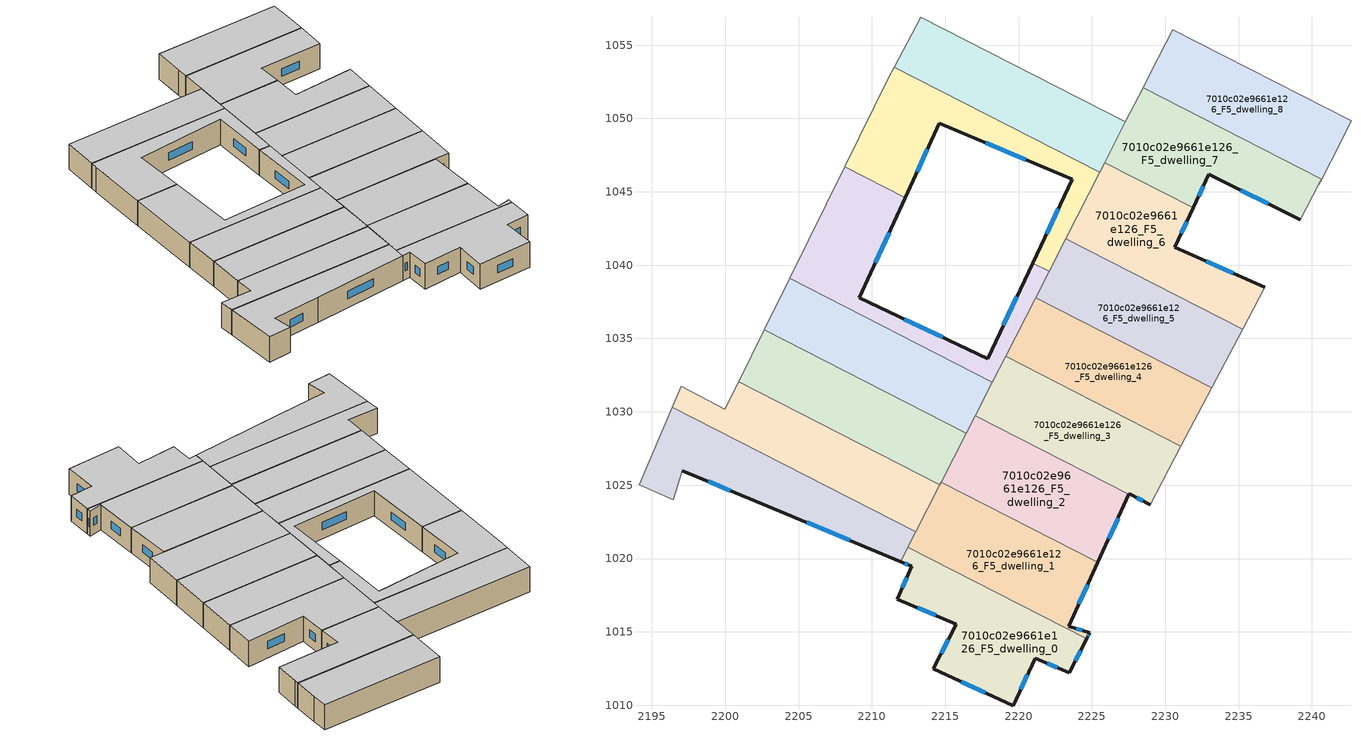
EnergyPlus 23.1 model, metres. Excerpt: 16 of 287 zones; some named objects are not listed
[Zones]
7010c02e9661e126_F5_dwelling_0
 floor to 7010c02e9661e126_F4_dwelling_0 (EU_floor_Construction): 2224.64,1014.54 2223.46,1012.21 2221.14,1013.21 2219.62,1009.96 2214.18,1012.5 2215.76,1015.51 2211.73,1017.24 2212.72,1019.47 2211.96,1019.79 2212.46,1020.77 z15
 wall outside (EU_wall_Construction): 2211.96,1019.79 2212.72,1019.47 2211.73,1017.24 2215.76,1015.51 2214.18,1012.5 2219.62,1009.96 2221.14,1013.21 2223.46,1012.21 2224.64,1014.54 z15:18
 wall to 7010c02e9661e126_F5_dwelling_1 (EU_wall_Construction): 2224.64,1014.54 2212.46,1020.77 z15:18
 wall to 7010c02e9661e126_F5_dwelling_16 (EU_wall_Construction): 2212.46,1020.77 2211.96,1019.79 z15:18
 window (EU_Window_Construction): 2216.09,1011.6 2217.71,1010.85 / 2215.2,1014.46 2214.73,1013.55 / 2213.14,1016.63 2214.35,1016.12 / 2212.38,1018.69 2212.08,1018.02 / 2212.23,1019.68 2212.46,1019.59 / 2223.88,1013.02 2224.23,1013.72 / 2221.95,1012.85 2222.65,1012.56 / 2220.15,1011.09 2220.61,1012.07 z16.05:16.95
 ceiling to 7010c02e9661e126_F6_dwelling_0 (EU_floor_Construction): 2223.46,1012.21 2224.64,1014.54 2212.46,1020.77 2211.96,1019.79 2212.72,1019.47 2211.73,1017.24 2215.76,1015.51 2214.18,1012.5 2219.62,1009.96 2221.14,1013.21 z18
7010c02e9661e126_F5_dwelling_1
 floor to 7010c02e9661e126_F4_dwelling_1 (EU_floor_Construction): 2225.41,1019.73 2223.43,1015.38 2224.84,1014.96 2224.64,1014.54 2212.46,1020.77 2214.72,1025.2 z15
 wall outside (EU_wall_Construction): 2224.64,1014.54 2224.84,1014.96 2223.43,1015.38 2225.41,1019.73 z15:18
 wall to 7010c02e9661e126_F5_dwelling_2 (EU_wall_Construction): 2225.41,1019.73 2214.72,1025.2 z15:18
 wall to 7010c02e9661e126_F5_dwelling_17 (EU_wall_Construction): 2214.64,1025.04 2212.99,1021.82 z15:18
 wall to 7010c02e9661e126_F5_dwelling_16 (EU_wall_Construction): 2212.99,1021.82 2212.46,1020.77 z15:18
 wall to 7010c02e9661e126_F5_dwelling_18 (EU_wall_Construction): 2214.72,1025.2 2214.64,1025.04 z15:18
 window (EU_Window_Construction): 2224.12,1016.9 2224.71,1018.2 / 2224.35,1015.1 2223.92,1015.23 / 2224.71,1014.69 2224.77,1014.81 z16.05:16.95
 ceiling to 7010c02e9661e126_F6_dwelling_1 (EU_floor_Construction): 2224.84,1014.96 2223.43,1015.38 2225.41,1019.73 2214.72,1025.2 2212.46,1020.77 2224.64,1014.54 z18
7010c02e9661e126_F5_dwelling_16
 floor to 7010c02e9661e126_F4_dwelling_16 (EU_floor_Construction): 2212.99,1021.82 2211.96,1019.79 2202.09,1023.89 2197.07,1026 2196.45,1024 2194.12,1025.01 2196.39,1030.32 z15
 wall outside (EU_wall_Construction): 2197.07,1026 2202.09,1023.89 2211.96,1019.79 z15:18
 wall adiabatic (EU_wall_Construction): 2196.39,1030.32 2194.12,1025.01 2196.45,1024 2197.07,1026 z15:18
 wall to 7010c02e9661e126_F5_dwelling_17 (EU_wall_Construction): 2212.99,1021.82 2196.39,1030.32 z15:18
 window (EU_Window_Construction): 2205.55,1022.46 2208.5,1021.23 / 2198.84,1025.26 2200.33,1024.63 z16.05:16.95
 ceiling to 7010c02e9661e126_F6_dwelling_16 (EU_floor_Construction): 2211.96,1019.79 2212.99,1021.82 2196.39,1030.32 2194.12,1025.01 2196.45,1024 2197.07,1026 2202.09,1023.89 z18
7010c02e9661e126_F5_dwelling_17
 floor to 7010c02e9661e126_F4_dwelling_17 (EU_floor_Construction): 2214.64,1025.04 2212.99,1021.82 2196.39,1030.32 2196.99,1031.75 2199.98,1030.17 2200.92,1032.06 z15
 wall adiabatic (EU_wall_Construction): 2200.92,1032.06 2199.98,1030.17 2196.99,1031.75 2196.39,1030.32 z15:18
 wall to 7010c02e9661e126_F5_dwelling_18 (EU_wall_Construction): 2214.64,1025.04 2200.92,1032.06 z15:18
 ceiling to 7010c02e9661e126_F6_dwelling_17 (EU_floor_Construction): 2212.99,1021.82 2214.64,1025.04 2200.92,1032.06 2199.98,1030.17 2196.99,1031.75 2196.39,1030.32 z18
7010c02e9661e126_F5_dwelling_18
 floor to 7010c02e9661e126_F4_dwelling_18 (EU_floor_Construction): 2216.43,1028.54 2214.64,1025.04 2200.92,1032.06 2202.66,1035.58 z15
 wall to 7010c02e9661e126_F5_dwelling_19 (EU_wall_Construction): 2216.43,1028.54 2202.66,1035.58 z15:18
 wall adiabatic (EU_wall_Construction): 2202.66,1035.58 2200.92,1032.06 z15:18
 wall to 7010c02e9661e126_F5_dwelling_2 (EU_wall_Construction): 2214.72,1025.2 2216.43,1028.54 z15:18
 ceiling to 7010c02e9661e126_F6_dwelling_18 (EU_floor_Construction): 2214.64,1025.04 2216.43,1028.54 2202.66,1035.58 2200.92,1032.06 z18
7010c02e9661e126_F5_dwelling_19
 floor to 7010c02e9661e126_F4_dwelling_19 (EU_floor_Construction): 2218.21,1032.02 2216.43,1028.54 2202.66,1035.58 2204.39,1039.09 z15
 wall to 7010c02e9661e126_F5_dwelling_20 (EU_wall_Construction): 2218.21,1032.02 2204.39,1039.09 z15:18
 wall adiabatic (EU_wall_Construction): 2204.39,1039.09 2202.66,1035.58 z15:18
 wall to 7010c02e9661e126_F5_dwelling_3 (EU_wall_Construction): 2217.05,1029.74 2218.21,1032.02 z15:18
 wall to 7010c02e9661e126_F5_dwelling_2 (EU_wall_Construction): 2216.43,1028.53 2217.05,1029.74 z15:18
 ceiling to 7010c02e9661e126_F6_dwelling_19 (EU_floor_Construction): 2216.43,1028.54 2218.21,1032.02 2204.39,1039.09 2202.66,1035.58 z18
7010c02e9661e126_F5_dwelling_2
 floor to 7010c02e9661e126_F4_dwelling_2 (EU_floor_Construction): 2227.53,1024.38 2225.41,1019.73 2214.72,1025.2 2217.05,1029.74 z15
 wall outside (EU_wall_Construction): 2225.41,1019.73 2227.53,1024.38 z15:18
 wall to 7010c02e9661e126_F5_dwelling_3 (EU_wall_Construction): 2227.53,1024.38 2217.05,1029.74 z15:18
 window (EU_Window_Construction): 2226.15,1021.36 2226.78,1022.75 z16.05:16.95
 ceiling to 7010c02e9661e126_F6_dwelling_2 (EU_floor_Construction): 2225.41,1019.73 2227.53,1024.38 2217.05,1029.74 2214.72,1025.2 z18
7010c02e9661e126_F5_dwelling_20
 floor to 7010c02e9661e126_F4_dwelling_20 (EU_floor_Construction): 2220.97,1040.14 2222.08,1039.58 2218.21,1032.02 2204.39,1039.09 2208.15,1046.71 2212.27,1044.6 2209.15,1037.76 2217.9,1033.61 z15
 wall outside (EU_wall_Construction): 2220.97,1040.14 2217.9,1033.61 2209.15,1037.76 2212.27,1044.6 z15:18
 wall to 7010c02e9661e126_F5_dwelling_21 (EU_wall_Construction): 2212.27,1044.6 2208.15,1046.71 / 2222.08,1039.58 2220.97,1040.14 z15:18
 wall adiabatic (EU_wall_Construction): 2208.15,1046.71 2204.39,1039.09 z15:18
 wall to 7010c02e9661e126_F5_dwelling_4 (EU_wall_Construction): 2219.11,1033.78 2221.16,1037.79 z15:18
 wall to 7010c02e9661e126_F5_dwelling_3 (EU_wall_Construction): 2218.21,1032.02 2219.11,1033.78 z15:18
 wall to 7010c02e9661e126_F5_dwelling_5 (EU_wall_Construction): 2221.16,1037.79 2222.08,1039.58 z15:18
 window (EU_Window_Construction): 2210.24,1040.16 2211.17,1042.2 / 2214.83,1035.07 2212.21,1036.31 / 2219.89,1037.86 2218.97,1035.9 z16.05:16.95
 ceiling to 7010c02e9661e126_F6_dwelling_20 (EU_floor_Construction): 2218.21,1032.02 2222.08,1039.58 2220.97,1040.14 2217.9,1033.61 2209.15,1037.76 2212.27,1044.6 2208.15,1046.71 2204.39,1039.09 z18
7010c02e9661e126_F5_dwelling_21
 floor to 7010c02e9661e126_F4_dwelling_21 (EU_floor_Construction): 2225.53,1046.32 2222.08,1039.58 2220.97,1040.14 2223.66,1045.84 2214.58,1049.68 2212.27,1044.6 2208.15,1046.71 2211.16,1052.8 2211.52,1053.49 z15
 wall outside (EU_wall_Construction): 2212.27,1044.6 2214.58,1049.68 2223.66,1045.84 2220.97,1040.14 z15:18
 wall adiabatic (EU_wall_Construction): 2211.52,1053.49 2211.16,1052.8 2208.15,1046.71 z15:18
 wall to 7010c02e9661e126_F5_dwelling_22 (EU_wall_Construction): 2225.53,1046.32 2211.52,1053.49 z15:18
 wall to 7010c02e9661e126_F5_dwelling_6 (EU_wall_Construction): 2223.21,1041.78 2225.53,1046.32 z15:18
 wall to 7010c02e9661e126_F5_dwelling_5 (EU_wall_Construction): 2222.08,1039.58 2223.21,1041.78 z15:18
 window (EU_Window_Construction): 2217.77,1048.34 2220.47,1047.19 / 2213.08,1046.38 2213.77,1047.9 / 2222.71,1043.85 2221.91,1042.14 z16.05:16.95
 ceiling to 7010c02e9661e126_F6_dwelling_21 (EU_floor_Construction): 2222.08,1039.58 2225.53,1046.32 2211.52,1053.49 2211.16,1052.8 2208.15,1046.71 2212.27,1044.6 2214.58,1049.68 2223.66,1045.84 2220.97,1040.14 z18
7010c02e9661e126_F5_dwelling_22
 floor to 7010c02e9661e126_F4_dwelling_22 (EU_floor_Construction): 2227.29,1049.76 2225.53,1046.32 2211.52,1053.49 2213.32,1056.91 z15
 wall to 7010c02e9661e126_F5_dwelling_23 (EU_wall_Construction): 2227.29,1049.76 2213.32,1056.91 z15:18
 wall adiabatic (EU_wall_Construction): 2213.32,1056.91 2211.52,1053.49 z15:18
 wall to 7010c02e9661e126_F5_dwelling_7 (EU_wall_Construction): 2225.88,1047 2227.29,1049.76 z15:18
 wall to 7010c02e9661e126_F5_dwelling_6 (EU_wall_Construction): 2225.53,1046.32 2225.87,1047 z15:18
 ceiling to 7010c02e9661e126_F6_dwelling_22 (EU_floor_Construction): 2225.53,1046.32 2227.29,1049.76 2213.32,1056.91 2211.52,1053.49 z18
7010c02e9661e126_F5_dwelling_3
 floor to 7010c02e9661e126_F4_dwelling_3 (EU_floor_Construction): 2231.07,1027.66 2228.96,1023.66 2227.55,1024.42 2227.53,1024.38 2217.05,1029.74 2219.11,1033.78 z15
 wall outside (EU_wall_Construction): 2227.53,1024.38 2227.55,1024.42 2228.96,1023.66 z15:18
 wall to 7010c02e9661e126_F5_dwelling_4 (EU_wall_Construction): 2231.07,1027.66 2219.11,1033.78 z15:18
 wall adiabatic (EU_wall_Construction): 2228.96,1023.66 2231.07,1027.66 z15:18
 window (EU_Window_Construction): 2228.04,1024.16 2228.47,1023.93 z16.05:16.95
 ceiling to 7010c02e9661e126_F6_dwelling_3 (EU_floor_Construction): 2228.96,1023.66 2231.07,1027.66 2219.11,1033.78 2217.05,1029.74 2227.53,1024.38 2227.55,1024.42 z18
7010c02e9661e126_F5_dwelling_4
 floor to 7010c02e9661e126_F4_dwelling_4 (EU_floor_Construction): 2233.17,1031.64 2231.07,1027.66 2219.11,1033.78 2221.16,1037.79 z15
 wall to 7010c02e9661e126_F5_dwelling_5 (EU_wall_Construction): 2233.17,1031.64 2221.16,1037.79 z15:18
 wall adiabatic (EU_wall_Construction): 2231.07,1027.66 2233.17,1031.64 z15:18
 ceiling to 7010c02e9661e126_F6_dwelling_4 (EU_floor_Construction): 2231.07,1027.66 2233.17,1031.64 2221.16,1037.79 2219.11,1033.78 z18
7010c02e9661e126_F5_dwelling_5
 floor to 7010c02e9661e126_F4_dwelling_5 (EU_floor_Construction): 2235.27,1035.61 2233.17,1031.64 2221.16,1037.79 2223.21,1041.78 z15
 wall to 7010c02e9661e126_F5_dwelling_6 (EU_wall_Construction): 2235.27,1035.61 2223.21,1041.78 z15:18
 wall adiabatic (EU_wall_Construction): 2233.17,1031.64 2235.27,1035.61 z15:18
 ceiling to 7010c02e9661e126_F6_dwelling_5 (EU_floor_Construction): 2233.17,1031.64 2235.27,1035.61 2223.21,1041.78 2221.16,1037.79 z18
7010c02e9661e126_F5_dwelling_6
 floor to 7010c02e9661e126_F4_dwelling_6 (EU_floor_Construction): 2231.91,1043.91 2230.67,1041.22 2236.78,1038.48 2235.27,1035.61 2223.21,1041.78 2225.88,1047 z15
 wall outside (EU_wall_Construction): 2236.78,1038.48 2230.67,1041.22 2231.91,1043.91 z15:18
 wall to 7010c02e9661e126_F5_dwelling_7 (EU_wall_Construction): 2231.91,1043.91 2225.88,1047 z15:18
 wall adiabatic (EU_wall_Construction): 2235.27,1035.61 2236.78,1038.48 z15:18
 window (EU_Window_Construction): 2231.1,1042.17 2231.47,1042.97 / 2234.64,1039.44 2232.81,1040.26 z16.05:16.95
 ceiling to 7010c02e9661e126_F6_dwelling_6 (EU_floor_Construction): 2235.27,1035.61 2236.78,1038.48 2230.67,1041.22 2231.91,1043.91 2225.88,1047 2223.21,1041.78 z18
7010c02e9661e126_F5_dwelling_7
 floor to 7010c02e9661e126_F4_dwelling_7 (EU_floor_Construction): 2240.66,1045.87 2240.47,1045.51 2239.19,1043.08 2232.96,1046.18 2231.91,1043.91 2225.88,1047 2228.49,1052.1 z15
 wall outside (EU_wall_Construction): 2231.91,1043.91 2232.96,1046.18 2239.19,1043.08 z15:18
 wall to 7010c02e9661e126_F5_dwelling_8 (EU_wall_Construction): 2240.66,1045.87 2228.49,1052.1 z15:18
 wall adiabatic (EU_wall_Construction): 2239.19,1043.08 2240.47,1045.51 2240.66,1045.87 z15:18
 wall to 7010c02e9661e126_F5_dwelling_23 (EU_wall_Construction): 2228.49,1052.1 2227.29,1049.76 z15:18
 window (EU_Window_Construction): 2232.28,1044.71 2232.6,1045.39 / 2235.15,1045.1 2237.01,1044.17 z16.05:16.95
 ceiling to 7010c02e9661e126_F6_dwelling_7 (EU_floor_Construction): 2239.19,1043.08 2240.47,1045.51 2240.66,1045.87 2228.49,1052.1 2225.88,1047 2231.91,1043.91 2232.96,1046.18 z18
7010c02e9661e126_F5_dwelling_8
 floor to 7010c02e9661e126_F4_dwelling_8 (EU_floor_Construction): 2242.66,1049.83 2241.94,1048.32 2240.66,1045.87 2228.49,1052.1 2230.51,1056.05 z15
 wall to 7010c02e9661e126_F5_dwelling_9 (EU_wall_Construction): 2242.66,1049.83 2230.51,1056.05 z15:18
 wall adiabatic (EU_wall_Construction): 2240.66,1045.87 2241.94,1048.32 2242.66,1049.83 z15:18
 wall to 7010c02e9661e126_F5_dwelling_23 (EU_wall_Construction): 2229.05,1053.21 2228.49,1052.1 z15:18
 wall to 7010c02e9661e126_F5_dwelling_24 (EU_wall_Construction): 2230.51,1056.05 2229.05,1053.21 z15:18
 ceiling to 7010c02e9661e126_F6_dwelling_8 (EU_floor_Construction): 2240.66,1045.87 2241.94,1048.32 2242.66,1049.83 2230.51,1056.05 2228.49,1052.1 z18
[Building]
EU S2 Campaign: North Axis=0; Terrain=City; Solar Distribution=FullExterior
[Site:Location]
Bologna: Latitude=44.5; Longitude=11.25; Time Zone=1; Elevation=37
[SizingPeriod:WeatherFileDays]
AnnualSizingPeriod: Begin Month=1; Begin Day of Month=1; End Month=12; End Day of Month=31; Day of Week for Start Day=Monday; Use Weather File Daylight Saving Period=No; Use Weather File Rain and Snow Indicators=No
[MATERIAL]
EU_InternalMass_Material: Roughness=MediumRough; Thickness=0.1; Conductivity=1; Density=1800; Specific Heat=900; Thermal Absorptance=0.9; Solar Absorptance=0.7; Visible Absorptance=0.7
[MATERIAL:NOMASS] Roughness=MediumRough; Thermal Absorptance=0.9; Solar Absorptance=0.7; Visible Absorptance=0.7
Name | Thermal Resistance
EU_wall_NoMass | 0.890213
EU_floor_NoMass | 0.79516
[WINDOWMATERIAL:SIMPLEGLAZINGSYSTEM]
EU_Window_SimpleGlazing: UFactor=4.49146; Solar Heat Gain Coefficient=0.85; Visible Transmittance=0.85
[CONSTRUCTION]
EU_wall_Construction: EU_wall_NoMass
EU_floor_Construction: EU_floor_NoMass
EU_Window_Construction: EU_Window_SimpleGlazing
EU_InternalMass_Construction: EU_InternalMass_Material
[ZONE] Type=1; Multiplier=1; Ceiling Height=autocalculate; Floor Area=autocalculate; Part of Total Floor Area=Yes
Name | Volume
7010c02e9661e126_F5_dwelling_0 | 182.041
7010c02e9661e126_F5_dwelling_1 | 182.045
7010c02e9661e126_F5_dwelling_16 | 182.046
7010c02e9661e126_F5_dwelling_17 | 182.043
7010c02e9661e126_F5_dwelling_18 | 182.068
7010c02e9661e126_F5_dwelling_19 | 182.015
7010c02e9661e126_F5_dwelling_2 | 182.03
7010c02e9661e126_F5_dwelling_20 | 182.049
7010c02e9661e126_F5_dwelling_21 | 182.033
7010c02e9661e126_F5_dwelling_22 | 182.057
7010c02e9661e126_F5_dwelling_3 | 182.076
7010c02e9661e126_F5_dwelling_4 | 182.01
7010c02e9661e126_F5_dwelling_5 | 182.0625
7010c02e9661e126_F5_dwelling_6 | 182.038
7010c02e9661e126_F5_dwelling_7 | 182.063
7010c02e9661e126_F5_dwelling_8 | 182.021
[INTERNALMASS] Construction=EU_InternalMass_Construction
Name | Zone or ZoneList | Surface Area
7010c02e9661e126_F5_dwelling_0_EU_InternalMass | 7010c02e9661e126_F5_dwelling_0 | 60.6796
7010c02e9661e126_F5_dwelling_1_EU_InternalMass | 7010c02e9661e126_F5_dwelling_1 | 60.6819
7010c02e9661e126_F5_dwelling_2_EU_InternalMass | 7010c02e9661e126_F5_dwelling_2 | 60.6768
7010c02e9661e126_F5_dwelling_3_EU_InternalMass | 7010c02e9661e126_F5_dwelling_3 | 60.6917
7010c02e9661e126_F5_dwelling_4_EU_InternalMass | 7010c02e9661e126_F5_dwelling_4 | 60.6703
7010c02e9661e126_F5_dwelling_5_EU_InternalMass | 7010c02e9661e126_F5_dwelling_5 | 60.6874
7010c02e9661e126_F5_dwelling_6_EU_InternalMass | 7010c02e9661e126_F5_dwelling_6 | 60.6793
7010c02e9661e126_F5_dwelling_7_EU_InternalMass | 7010c02e9661e126_F5_dwelling_7 | 60.6875
7010c02e9661e126_F5_dwelling_8_EU_InternalMass | 7010c02e9661e126_F5_dwelling_8 | 60.6738
7010c02e9661e126_F5_dwelling_16_EU_InternalMass | 7010c02e9661e126_F5_dwelling_16 | 60.6821
7010c02e9661e126_F5_dwelling_17_EU_InternalMass | 7010c02e9661e126_F5_dwelling_17 | 60.6814
7010c02e9661e126_F5_dwelling_18_EU_InternalMass | 7010c02e9661e126_F5_dwelling_18 | 60.6892
7010c02e9661e126_F5_dwelling_19_EU_InternalMass | 7010c02e9661e126_F5_dwelling_19 | 60.6716
7010c02e9661e126_F5_dwelling_20_EU_InternalMass | 7010c02e9661e126_F5_dwelling_20 | 60.6828
7010c02e9661e126_F5_dwelling_21_EU_InternalMass | 7010c02e9661e126_F5_dwelling_21 | 60.6772
7010c02e9661e126_F5_dwelling_22_EU_InternalMass | 7010c02e9661e126_F5_dwelling_22 | 60.6853
[OTHEREQUIPMENT] Fuel Type=Electricity; Design Level Calculation Method=Watts/Area; Power per Zone Floor Area=1; Fraction Latent=0; Fraction Radiant=0; Fraction Lost=0; Carbon Dioxide Generation Rate=0; EndUse Subcategory=EU_Step8_InternalGains
Name | Zone or ZoneList or Space or SpaceList | Schedule
EU_Step8_InternalGain_7010c02e9661e126_F5_dwelling_0_f000 | 7010c02e9661e126_F5_dwelling_0 | EU_Step8_GainSchedule_7010c02e9661e126_F5_dwelling_0_f000
EU_Step8_InternalGain_7010c02e9661e126_F5_dwelling_1_f000 | 7010c02e9661e126_F5_dwelling_1 | EU_Step8_GainSchedule_7010c02e9661e126_F5_dwelling_1_f000
EU_Step8_InternalGain_7010c02e9661e126_F5_dwelling_2_f000 | 7010c02e9661e126_F5_dwelling_2 | EU_Step8_GainSchedule_7010c02e9661e126_F5_dwelling_2_f000
EU_Step8_InternalGain_7010c02e9661e126_F5_dwelling_3_f000 | 7010c02e9661e126_F5_dwelling_3 | EU_Step8_GainSchedule_7010c02e9661e126_F5_dwelling_3_f000
EU_Step8_InternalGain_7010c02e9661e126_F5_dwelling_4_f000 | 7010c02e9661e126_F5_dwelling_4 | EU_Step8_GainSchedule_7010c02e9661e126_F5_dwelling_4_f000
EU_Step8_InternalGain_7010c02e9661e126_F5_dwelling_5_f000 | 7010c02e9661e126_F5_dwelling_5 | EU_Step8_GainSchedule_7010c02e9661e126_F5_dwelling_5_f000
EU_Step8_InternalGain_7010c02e9661e126_F5_dwelling_6_f000 | 7010c02e9661e126_F5_dwelling_6 | EU_Step8_GainSchedule_7010c02e9661e126_F5_dwelling_6_f000
EU_Step8_InternalGain_7010c02e9661e126_F5_dwelling_7_f000 | 7010c02e9661e126_F5_dwelling_7 | EU_Step8_GainSchedule_7010c02e9661e126_F5_dwelling_7_f000
EU_Step8_InternalGain_7010c02e9661e126_F5_dwelling_8_f000 | 7010c02e9661e126_F5_dwelling_8 | EU_Step8_GainSchedule_7010c02e9661e126_F5_dwelling_8_f000
EU_Step8_InternalGain_7010c02e9661e126_F5_dwelling_16_f000 | 7010c02e9661e126_F5_dwelling_16 | EU_Step8_GainSchedule_7010c02e9661e126_F5_dwelling_16_f000
EU_Step8_InternalGain_7010c02e9661e126_F5_dwelling_17_f000 | 7010c02e9661e126_F5_dwelling_17 | EU_Step8_GainSchedule_7010c02e9661e126_F5_dwelling_17_f000
EU_Step8_InternalGain_7010c02e9661e126_F5_dwelling_18_f000 | 7010c02e9661e126_F5_dwelling_18 | EU_Step8_GainSchedule_7010c02e9661e126_F5_dwelling_18_f000
EU_Step8_InternalGain_7010c02e9661e126_F5_dwelling_19_f000 | 7010c02e9661e126_F5_dwelling_19 | EU_Step8_GainSchedule_7010c02e9661e126_F5_dwelling_19_f000
EU_Step8_InternalGain_7010c02e9661e126_F5_dwelling_20_f000 | 7010c02e9661e126_F5_dwelling_20 | EU_Step8_GainSchedule_7010c02e9661e126_F5_dwelling_20_f000
EU_Step8_InternalGain_7010c02e9661e126_F5_dwelling_21_f000 | 7010c02e9661e126_F5_dwelling_21 | EU_Step8_GainSchedule_7010c02e9661e126_F5_dwelling_21_f000
EU_Step8_InternalGain_7010c02e9661e126_F5_dwelling_22_f000 | 7010c02e9661e126_F5_dwelling_22 | EU_Step8_GainSchedule_7010c02e9661e126_F5_dwelling_22_f000
[ZONEVENTILATION:DESIGNFLOWRATE] Schedule=EU_AlwaysOn; Design Flow Rate Calculation Method=AirChanges/Hour; Air Changes per Hour=0.718634; Ventilation Type=Natural; Fan Pressure Rise=0; Fan Total Efficiency=1; Constant Term Coefficient=1; Temperature Term Coefficient=0; Velocity Term Coefficient=0; Velocity Squared Term Coefficient=0; Minimum Indoor Temperature=-100; Maximum Indoor Temperature=100; Delta Temperature=-100; Minimum Outdoor Temperature=-100; Maximum Outdoor Temperature=100; Maximum Wind Speed=40
Name | Zone or ZoneList or Space or SpaceList
EU_ConstantAir_7010c02e9661e126_F5_dwelling_0 | 7010c02e9661e126_F5_dwelling_0
EU_ConstantAir_7010c02e9661e126_F5_dwelling_1 | 7010c02e9661e126_F5_dwelling_1
EU_ConstantAir_7010c02e9661e126_F5_dwelling_2 | 7010c02e9661e126_F5_dwelling_2
EU_ConstantAir_7010c02e9661e126_F5_dwelling_3 | 7010c02e9661e126_F5_dwelling_3
EU_ConstantAir_7010c02e9661e126_F5_dwelling_4 | 7010c02e9661e126_F5_dwelling_4
EU_ConstantAir_7010c02e9661e126_F5_dwelling_5 | 7010c02e9661e126_F5_dwelling_5
EU_ConstantAir_7010c02e9661e126_F5_dwelling_6 | 7010c02e9661e126_F5_dwelling_6
EU_ConstantAir_7010c02e9661e126_F5_dwelling_7 | 7010c02e9661e126_F5_dwelling_7
EU_ConstantAir_7010c02e9661e126_F5_dwelling_8 | 7010c02e9661e126_F5_dwelling_8
EU_ConstantAir_7010c02e9661e126_F5_dwelling_16 | 7010c02e9661e126_F5_dwelling_16
EU_ConstantAir_7010c02e9661e126_F5_dwelling_17 | 7010c02e9661e126_F5_dwelling_17
EU_ConstantAir_7010c02e9661e126_F5_dwelling_18 | 7010c02e9661e126_F5_dwelling_18
EU_ConstantAir_7010c02e9661e126_F5_dwelling_19 | 7010c02e9661e126_F5_dwelling_19
EU_ConstantAir_7010c02e9661e126_F5_dwelling_20 | 7010c02e9661e126_F5_dwelling_20
EU_ConstantAir_7010c02e9661e126_F5_dwelling_21 | 7010c02e9661e126_F5_dwelling_21
EU_ConstantAir_7010c02e9661e126_F5_dwelling_22 | 7010c02e9661e126_F5_dwelling_22
[HVACTEMPLATE:ZONE:IDEALLOADSAIRSYSTEM] System Availability Schedule=EU_AlwaysOn; Maximum Heating Supply Air Temperature=50; Minimum Cooling Supply Air Temperature=13; Maximum Heating Supply Air Humidity Ratio=0.0156; Minimum Cooling Supply Air Humidity Ratio=0.0077; Heating Limit=NoLimit; Cooling Limit=NoLimit; Heating Availability Schedule=EU_AlwaysOn; Cooling Availability Schedule=EU_CoolingOff; Dehumidification Control Type=ConstantSensibleHeatRatio; Cooling Sensible Heat Ratio=0.7; Dehumidification Setpoint=60; Humidification Control Type=None; Humidification Setpoint=30; Outdoor Air Method=None; Outdoor Air Flow Rate per Person=0.00944; Outdoor Air Flow Rate per Zone Floor Area=0; Outdoor Air Flow Rate per Zone=0; Demand Controlled Ventilation Type=None; Outdoor Air Economizer Type=NoEconomizer; Heat Recovery Type=None; Sensible Heat Recovery Effectiveness=0.7; Latent Heat Recovery Effectiveness=0.65
Name | Template Thermostat
7010c02e9661e126_F5_dwelling_0 | EU_HeatOnly_7010c02e9661e126_F5_dwelling_0
7010c02e9661e126_F5_dwelling_1 | EU_HeatOnly_7010c02e9661e126_F5_dwelling_1
7010c02e9661e126_F5_dwelling_2 | EU_HeatOnly_7010c02e9661e126_F5_dwelling_2
7010c02e9661e126_F5_dwelling_3 | EU_HeatOnly_7010c02e9661e126_F5_dwelling_3
7010c02e9661e126_F5_dwelling_4 | EU_HeatOnly_7010c02e9661e126_F5_dwelling_4
7010c02e9661e126_F5_dwelling_5 | EU_HeatOnly_7010c02e9661e126_F5_dwelling_5
7010c02e9661e126_F5_dwelling_6 | EU_HeatOnly_7010c02e9661e126_F5_dwelling_6
7010c02e9661e126_F5_dwelling_7 | EU_HeatOnly_7010c02e9661e126_F5_dwelling_7
7010c02e9661e126_F5_dwelling_8 | EU_HeatOnly_7010c02e9661e126_F5_dwelling_8
7010c02e9661e126_F5_dwelling_16 | EU_HeatOnly_7010c02e9661e126_F5_dwelling_16
7010c02e9661e126_F5_dwelling_17 | EU_HeatOnly_7010c02e9661e126_F5_dwelling_17
7010c02e9661e126_F5_dwelling_18 | EU_HeatOnly_7010c02e9661e126_F5_dwelling_18
7010c02e9661e126_F5_dwelling_19 | EU_HeatOnly_7010c02e9661e126_F5_dwelling_19
7010c02e9661e126_F5_dwelling_20 | EU_HeatOnly_7010c02e9661e126_F5_dwelling_20
7010c02e9661e126_F5_dwelling_21 | EU_HeatOnly_7010c02e9661e126_F5_dwelling_21
7010c02e9661e126_F5_dwelling_22 | EU_HeatOnly_7010c02e9661e126_F5_dwelling_22
[SIZING:ZONE] Zone Cooling Design Supply Air Temperature Input Method=SupplyAirTemperature; Zone Cooling Design Supply Air Temperature=13; Zone Heating Design Supply Air Temperature Input Method=SupplyAirTemperature; Zone Heating Design Supply Air Temperature=50; Zone Cooling Design Supply Air Humidity Ratio=0.008; Zone Heating Design Supply Air Humidity Ratio=0.008; Cooling Design Air Flow Method=DesignDay; Cooling Design Air Flow Rate=0; Cooling Minimum Air Flow per Zone Floor Area=0.000762; Cooling Minimum Air Flow=0; Cooling Minimum Air Flow Fraction=0.2; Heating Design Air Flow Method=DesignDay; Heating Design Air Flow Rate=0; Heating Maximum Air Flow per Zone Floor Area=0.002032; Heating Maximum Air Flow=0.141576; Heating Maximum Air Flow Fraction=0.3; Account for Dedicated Outdoor Air System=No; Dedicated Outdoor Air System Control Strategy=NeutralSupplyAir; Dedicated Outdoor Air Low Setpoint Temperature for Design=autosize; Dedicated Outdoor Air High Setpoint Temperature for Design=autosize; Zone Load Sizing Method=Sensible Load Only No Latent Load; Zone Latent Cooling Design Supply Air Humidity Ratio Input Method=HumidityRatioDifference; Zone Cooling Design Supply Air Humidity Ratio Difference=0.005; Zone Latent Heating Design Supply Air Humidity Ratio Input Method=HumidityRatioDifference; Zone Humidification Design Supply Air Humidity Ratio Difference=0.005
7010c02e9661e126_F5_dwelling_0; 7010c02e9661e126_F5_dwelling_1; 7010c02e9661e126_F5_dwelling_2; 7010c02e9661e126_F5_dwelling_3; 7010c02e9661e126_F5_dwelling_4; 7010c02e9661e126_F5_dwelling_5; 7010c02e9661e126_F5_dwelling_6; 7010c02e9661e126_F5_dwelling_7; 7010c02e9661e126_F5_dwelling_8; 7010c02e9661e126_F5_dwelling_16; 7010c02e9661e126_F5_dwelling_17; 7010c02e9661e126_F5_dwelling_18; 7010c02e9661e126_F5_dwelling_19; 7010c02e9661e126_F5_dwelling_20; 7010c02e9661e126_F5_dwelling_21; 7010c02e9661e126_F5_dwelling_22
[SCHEDULE:CONSTANT]
Name | Hourly Value
EU_AlwaysOn | 1
EU_CoolingOff | 0
[SCHEDULE:FILE] Column Number=1; Rows to Skip at Top=0; Number of Hours of Data=8760; Column Separator=Comma; Interpolate to Timestep=No; Minutes per Item=60; Adjust Schedule for Daylight Savings=Yes
Name | File
EU_Step8_GainSchedule_7010c02e9661e126_F5_dwelling_0_f000 | ../../schedules/7010c02e9661e126/7010c02e9661e126_F5_dwelling_0_f000_gain.csv
EU_Step8_GainSchedule_7010c02e9661e126_F5_dwelling_1_f000 | ../../schedules/7010c02e9661e126/7010c02e9661e126_F5_dwelling_1_f000_gain.csv
EU_Step8_GainSchedule_7010c02e9661e126_F5_dwelling_2_f000 | ../../schedules/7010c02e9661e126/7010c02e9661e126_F5_dwelling_2_f000_gain.csv
EU_Step8_GainSchedule_7010c02e9661e126_F5_dwelling_3_f000 | ../../schedules/7010c02e9661e126/7010c02e9661e126_F5_dwelling_3_f000_gain.csv
EU_Step8_GainSchedule_7010c02e9661e126_F5_dwelling_4_f000 | ../../schedules/7010c02e9661e126/7010c02e9661e126_F5_dwelling_4_f000_gain.csv
EU_Step8_GainSchedule_7010c02e9661e126_F5_dwelling_5_f000 | ../../schedules/7010c02e9661e126/7010c02e9661e126_F5_dwelling_5_f000_gain.csv
EU_Step8_GainSchedule_7010c02e9661e126_F5_dwelling_6_f000 | ../../schedules/7010c02e9661e126/7010c02e9661e126_F5_dwelling_6_f000_gain.csv
EU_Step8_GainSchedule_7010c02e9661e126_F5_dwelling_7_f000 | ../../schedules/7010c02e9661e126/7010c02e9661e126_F5_dwelling_7_f000_gain.csv
EU_Step8_GainSchedule_7010c02e9661e126_F5_dwelling_8_f000 | ../../schedules/7010c02e9661e126/7010c02e9661e126_F5_dwelling_8_f000_gain.csv
EU_Step8_GainSchedule_7010c02e9661e126_F5_dwelling_16_f000 | ../../schedules/7010c02e9661e126/7010c02e9661e126_F5_dwelling_16_f000_gain.csv
EU_Step8_GainSchedule_7010c02e9661e126_F5_dwelling_17_f000 | ../../schedules/7010c02e9661e126/7010c02e9661e126_F5_dwelling_17_f000_gain.csv
EU_Step8_GainSchedule_7010c02e9661e126_F5_dwelling_18_f000 | ../../schedules/7010c02e9661e126/7010c02e9661e126_F5_dwelling_18_f000_gain.csv
EU_Step8_GainSchedule_7010c02e9661e126_F5_dwelling_19_f000 | ../../schedules/7010c02e9661e126/7010c02e9661e126_F5_dwelling_19_f000_gain.csv
EU_Step8_GainSchedule_7010c02e9661e126_F5_dwelling_20_f000 | ../../schedules/7010c02e9661e126/7010c02e9661e126_F5_dwelling_20_f000_gain.csv
EU_Step8_GainSchedule_7010c02e9661e126_F5_dwelling_21_f000 | ../../schedules/7010c02e9661e126/7010c02e9661e126_F5_dwelling_21_f000_gain.csv
EU_Step8_GainSchedule_7010c02e9661e126_F5_dwelling_22_f000 | ../../schedules/7010c02e9661e126/7010c02e9661e126_F5_dwelling_22_f000_gain.csv
